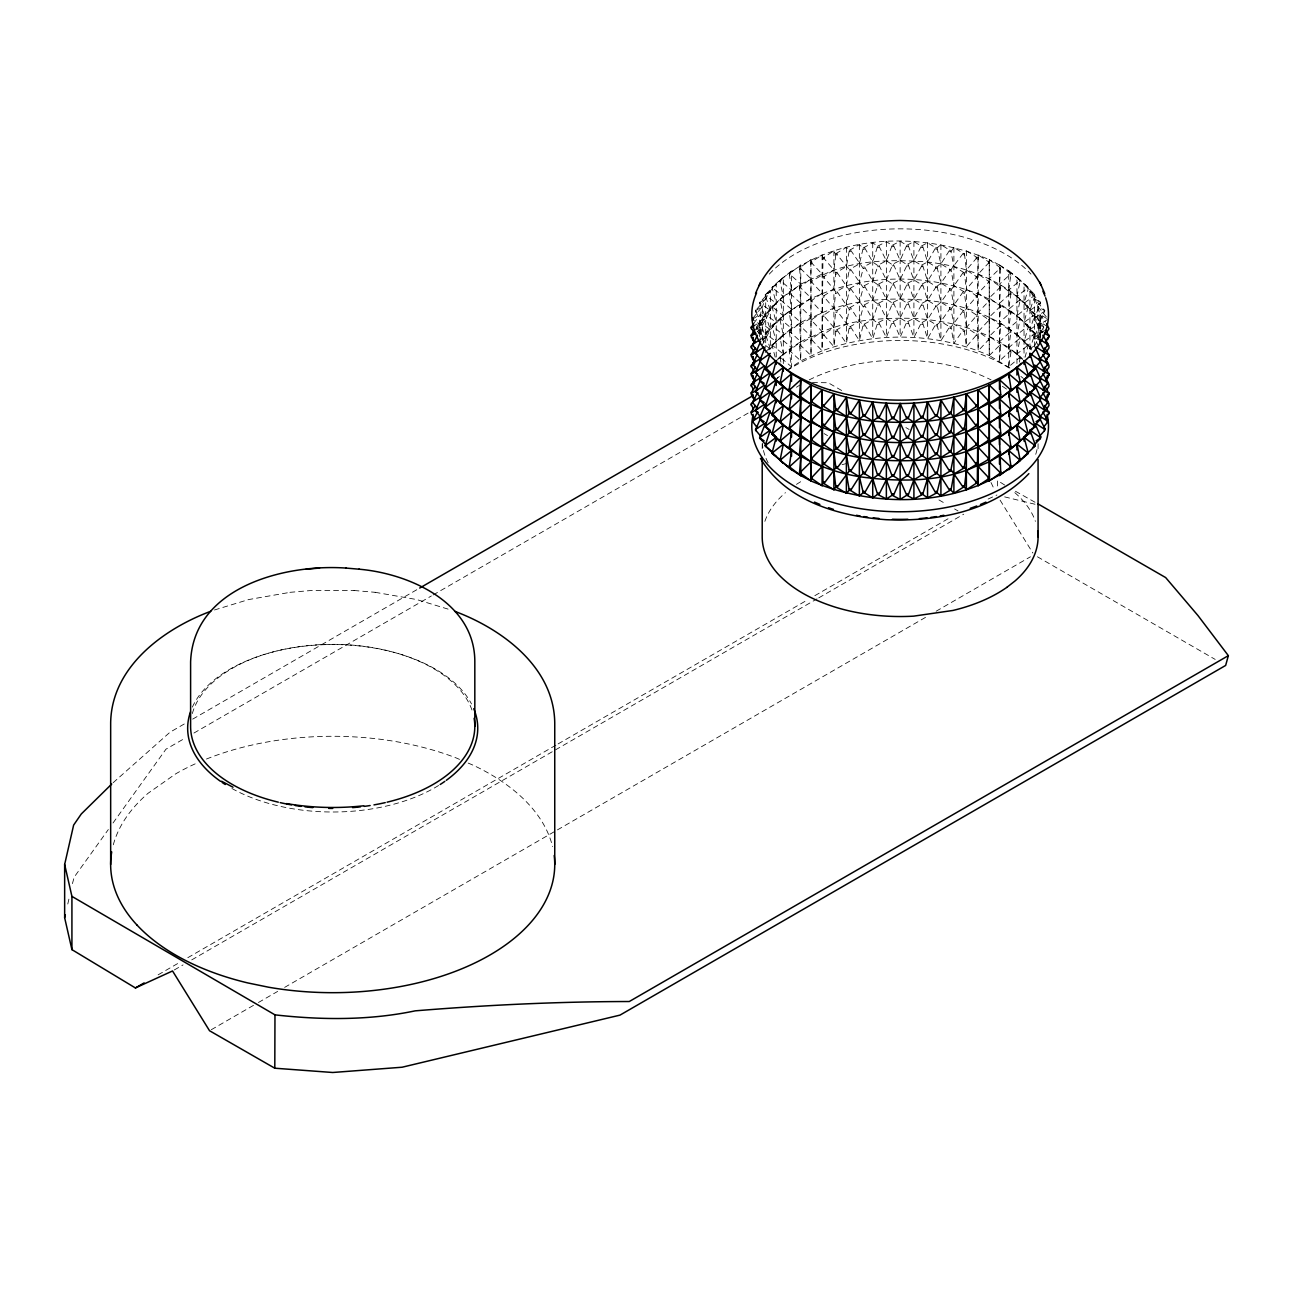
<?xml version="1.0" encoding="UTF-8"?>
<svg xmlns="http://www.w3.org/2000/svg" width="1293" height="1293" viewBox="0 0 1293 1293"><rect width="100%" height="100%" fill="white"/><g stroke="black" fill="none" stroke-linecap="round" stroke-linejoin="round"><path stroke-width="0.75" stroke-dasharray="5 3.75" d="M783.316 363.608L783.316 277.268L765.149 294.852L770.337 310.482L762.353 325.707L759.654 341.53L759.621 321.844L776.236 303.289L771.986 287.385C828.619 233.225 919.953 229.976 989.258 259.634L989.258 355.575L1011.482 368.941M997.388 485.99L997.663 480.576L1006.762 486.362M1022.262 358.727C993.234 331.525 952.682 320.939 913.909 318.369C875.28 317.415 832.821 320.793 800.593 344.003L800.593 345.344L811.018 355.575L810.824 262.414L822.089 254.899L822.946 257.679L822.089 350.823L800.803 360.909L788.795 368.941M810.824 262.414L811.018 259.634L799.559 267.796L800.803 284.169L799.559 286.981L800.803 303.354L799.559 306.166L800.803 322.539L799.559 325.351L800.803 341.724L799.559 345.877L800.803 360.909L790.217 351.276L790.217 349.934L800.803 341.724L811.018 336.39L800.593 326.159L800.593 324.818C836.862 299.394 884.638 296.76 927.55 300.348C964.546 304.566 1001.865 317.771 1028.291 344.94L1025.107 357.207M1040.186 340.269L1024.04 322.474L1028.291 306.57C1001.865 279.401 964.546 266.196 927.55 261.978C888.808 259.069 845.525 259.505 811.939 281.114L811.939 282.456L822.089 293.269L811.939 300.299L811.939 301.641L822.089 312.453L811.939 319.484L811.939 320.826L822.089 331.638L811.939 338.669L811.939 340.011L822.089 350.823C875.603 331.38 937.086 332.269 989.258 355.575L989.258 259.634L999.473 264.984L1000.717 267.796L999.473 284.169L1000.717 286.981L999.473 303.354L1000.717 306.166L999.473 322.539L1000.717 325.351L999.473 341.724L1000.717 345.877L999.473 360.909L1010.059 351.276L1010.059 349.934L999.473 341.724L1010.059 332.091L1010.059 330.749L999.473 322.539L1010.059 312.906L1010.059 311.565C943.13 264.467 832.11 267.974 771.986 325.755L776.236 341.659L770.337 348.851L765.149 352.407M776.236 357.013L776.236 284.104C760.397 299.992 754.272 325.755 765.698 345.877M835.811 255.012L833.904 269.995L835.811 272.855L833.904 289.179L835.811 292.04L833.904 308.364L835.811 311.225L833.904 327.549L835.811 331.751L833.904 346.734L824.142 335.356L824.142 334.014L833.904 327.549L824.142 316.171L824.142 314.829L833.904 308.364L824.142 296.986L824.142 295.644L833.904 289.179L824.142 277.801L824.142 276.46L833.904 269.995L824.142 258.616L824.142 257.275L833.904 250.81L835.811 255.012L837.072 254.673L849.291 269.591L846.382 285.769L835.811 292.04M999.473 264.984L1008.734 270.883L1010.997 273.793L1008.734 290.068L1010.997 292.978L1008.734 309.253L1010.997 312.163L1008.734 328.438L1010.997 331.347L1008.734 347.623L1010.997 351.874L1008.734 366.808L1019.401 357.773L1019.401 356.432L1008.734 347.623L1019.401 338.588L1019.401 337.247L1008.734 328.438L1019.401 319.403L1019.401 318.062L999.473 303.354L1010.059 293.721L1010.059 292.38L999.473 284.169L1010.059 274.536L1010.059 273.195L999.473 264.984L999.473 360.909M835.811 253.67L846.382 247.399L849.291 250.406L846.382 266.584L835.811 272.855M837.072 272.516L849.291 290.117L846.382 304.954L835.811 311.225M837.072 291.701L849.291 309.302L846.382 324.139L835.811 330.41M837.072 330.071L846.382 343.34L849.291 327.145L837.072 310.886M1008.734 366.808L1008.734 270.883L1020.225 280.339L1016.945 296.469L1035.127 314.037L1029.939 329.667L1037.923 344.892M1016.945 363.608L1016.945 277.268L1027.579 286.69L1027.579 288.032L1016.945 296.469L1020.225 299.523L1016.945 315.654L1035.127 333.222L1029.939 348.851L1033.834 351.518M1008.734 270.883L1019.401 279.692L1019.401 281.034L1008.734 290.068L1019.401 298.877L1019.401 300.218L1008.734 309.253L1020.225 318.708L1016.945 334.839L1034.529 351.68M1027.579 305.875L1027.579 307.217L1016.945 315.654L1027.579 325.06L1027.579 326.402L1016.945 334.839L1020.225 337.909L1016.945 354.023L1022.618 359.486M1019.401 362.121L1020.225 357.094L1016.945 354.023L1027.579 345.587L1027.579 344.245M67.786 904.017L69.353 897.132M72.424 883.62L74.202 877.107L108.321 829.54M849.291 250.406L859.36 244.716L863.255 247.917L859.36 263.901L849.291 269.591M850.6 250.131L863.255 268.443L859.36 283.086L849.291 288.775M850.6 269.316L863.255 287.628L859.36 302.271L849.291 307.96M850.6 288.501L863.255 306.813L859.36 321.472L849.291 327.145M850.6 326.887L859.36 340.657L863.255 324.656L859.36 321.472L850.6 307.686M1027.579 286.69L1028.291 288.727L1024.04 303.289L1040.655 321.844L1040.623 337.683M1027.579 325.06L1028.291 327.097L1024.04 341.659L1029.939 348.851L1035.79 344.714M988.337 261.929L988.337 263.271L978.187 274.084L988.337 281.114L988.337 282.456L978.187 293.269L988.337 300.299L988.337 301.641L978.187 312.453L988.337 319.484L988.337 320.826L978.187 331.638L988.337 338.669L988.337 340.011L978.187 350.823C977.298 318.741 977.201 286.755 978.187 254.899L989.452 262.414M863.255 247.917L872.727 242.777L877.591 246.236L872.727 261.978L863.255 267.101M864.613 247.723L872.727 261.978L877.591 265.421L877.591 266.762L872.727 281.163L863.255 286.286M864.613 266.908L872.727 281.163L877.591 284.605L877.591 285.947L872.727 300.348L863.255 305.471M864.613 286.092L872.727 300.348L877.591 303.79L877.591 305.132L872.727 319.533L863.255 324.656M864.613 324.462L872.727 338.718L877.591 322.975L872.727 319.533L864.613 305.277M1016.945 277.268L1035.127 294.852L1029.939 310.482L1037.923 325.707L1040.623 341.53M877.591 246.236L886.368 241.613L892.122 245.363L886.368 260.798L877.591 265.421M878.965 246.106L886.368 260.798L892.122 264.548L892.122 265.889L886.368 279.983L877.591 284.605M878.965 265.291L886.368 279.983L892.122 283.733L892.122 285.074L886.368 299.168L877.591 303.79M878.965 284.476L886.368 299.168L892.122 302.918L892.122 304.259L886.368 318.369L877.591 322.975M878.965 322.862L886.368 337.554L892.122 322.102L886.368 318.369L878.965 303.677M762.353 344.892L770.337 329.667L783.316 315.654L780.051 299.523L800.803 284.169L822.089 274.084L811.939 263.271L811.939 261.929M1034.578 345.877C1046.005 325.755 1039.879 299.992 1024.04 284.104L1024.04 357.013M757.601 331.558L762.353 325.707L755.435 310.756L765.698 298.796L765.698 346.766M755.435 312.098L755.775 309.964M1029.939 348.851L1029.939 291.297L1040.655 302.659L1034.578 317.981L1044.502 329.149M799.559 267.796L800.787 264.984L789.28 273.793L791.542 290.068L789.28 292.978L791.542 309.253L789.28 312.163L791.542 328.438L789.28 331.347L791.542 347.623L789.28 351.874L791.542 366.808L780.875 357.773L780.875 356.432L791.542 347.623L800.803 341.724L790.217 332.091L790.217 330.749L800.803 322.539L811.018 317.189L800.593 306.958L800.593 305.633L811.018 298.004L800.593 287.773L800.593 286.432L811.018 278.819L800.593 268.588L800.593 267.247M892.122 245.363L900.138 241.225L906.749 245.331L900.138 260.41L892.122 264.548M893.528 245.331L900.138 260.41L906.749 264.515L906.749 265.857L900.138 279.595L892.122 283.733M893.528 264.515L900.138 279.595L906.749 283.7L906.749 285.042L900.138 298.78L892.122 302.918M893.528 283.7L900.138 298.78L906.749 302.885L906.749 304.227L900.138 317.965L892.122 322.102M893.528 322.07L900.138 337.166L906.749 322.07L900.138 317.965L893.528 302.885M1034.578 346.75L1034.578 298.796L1044.841 310.756L1037.923 325.707L1042.675 331.558M906.749 245.331L913.909 241.613L921.311 246.106L913.909 260.798L906.749 264.515M908.155 245.363L913.909 260.798L921.311 265.291L921.311 266.633L913.909 279.983L906.749 283.7M908.155 264.548L913.909 279.983L921.311 284.476L921.311 285.818L913.909 299.168L906.749 302.885M908.155 283.733L913.909 299.168L921.311 303.677L921.311 305.019L913.909 318.369L906.749 322.07M908.155 322.102L913.909 337.554L921.311 322.862L913.909 318.369L908.155 302.918M758.409 333.594L760.332 330.281L757.342 332.156M1043.79 326.984L1039.96 333.578L1042.934 331.703M755.775 329.149L765.698 317.981L759.621 302.659L770.337 291.297L770.337 348.851L764.486 344.714M759.621 304L760.09 301.899M921.311 246.106L927.55 242.777L935.663 247.723L927.55 261.978L921.311 265.291M922.685 246.236L927.55 261.978L935.663 266.908L935.663 268.249L927.55 281.163L921.311 284.476M922.685 265.421L927.55 281.163L935.663 286.092L935.663 287.434L927.55 300.348L921.311 303.677M922.685 284.605L927.55 300.348L935.663 305.277L935.663 306.619L927.55 319.533L921.311 322.862M922.685 322.975L927.55 338.718L935.663 324.462L927.55 319.533L922.685 303.79M756.518 327.113L759.654 322.345L754.627 325.4M976.134 257.275L976.134 258.616L966.372 269.995L976.134 276.46L976.134 277.801L966.372 289.179L976.134 295.644L976.134 296.986L966.372 308.364L976.134 314.829L976.134 316.171L966.372 327.549L976.134 334.014L976.134 335.356L966.372 346.734L964.465 331.751L966.372 327.549L964.465 312.567L966.372 308.364L964.465 293.382L966.372 289.179L964.465 274.197L966.372 269.995L964.465 253.67L966.372 250.81L977.33 257.679M935.663 247.723L937.021 247.917L940.916 244.716L949.676 250.131L940.916 263.901L937.021 267.101L935.663 266.908M937.021 247.917L940.916 263.901L949.676 269.316L949.676 270.657L940.916 283.086L937.021 286.286L935.663 286.092M937.021 267.101L940.916 283.086L949.676 288.501L949.676 289.842L940.916 302.271L937.021 305.471L935.663 305.277M937.021 286.286L940.916 302.271L949.676 307.686L949.676 309.027L940.916 321.472L937.021 324.656L935.663 324.462M937.021 324.656L940.916 340.657L949.676 326.87L940.916 321.472L937.021 305.471M113.024 822.995L165.973 749.18L185.19 738.093M753.593 323.573L760.316 314.393L760.332 337.958M789.28 273.793L791.542 270.883L791.542 366.808M964.465 272.855L953.895 266.584L950.985 251.747L953.895 247.399L963.204 253.331L950.985 269.591L953.895 285.769L964.465 292.04M963.204 272.516L950.985 290.117L953.895 304.954L964.465 311.225M963.204 291.701L950.985 309.302L953.895 324.139L964.465 330.41M963.204 310.886L950.985 327.145L953.895 343.34L963.204 330.071M752.865 318.24L762.353 306.506L762.353 342.968M765.149 296.194L765.747 294.125M760.09 340.269L770.337 329.667L765.149 314.037L783.316 296.469L780.051 281.68L783.316 277.268M765.149 315.379L765.747 313.31M770.337 348.851L765.149 333.222L776.236 322.474L771.986 306.57L783.316 296.469L772.697 288.032L772.697 286.69M765.149 334.564L765.747 332.495M763.226 339.962L765.698 337.166L760.09 322.426L770.337 329.667L765.149 333.222M989.258 259.634L999.683 267.247L999.683 268.588L989.258 278.819L1000.717 286.981M999.683 286.432L999.683 287.773L989.258 298.004L1000.717 306.166M999.683 305.633L999.683 306.958L989.258 317.189L1000.717 325.351M999.683 324.818L999.683 326.159L989.258 336.39L1000.717 344.536M989.258 355.575L999.683 345.344L999.683 344.003M771.986 307.912L772.697 305.875M771.986 327.097L772.697 325.06M775.17 357.207L771.986 344.94L791.542 328.438L800.803 322.539L790.217 312.906L790.217 311.565L800.803 303.354L790.217 293.721L790.217 292.38L800.803 284.169L790.217 274.536L790.217 273.195M771.986 346.282L772.697 344.245M776.236 360.844L791.542 347.623L780.875 338.588L780.875 337.247L791.542 328.438L780.875 319.403L780.875 318.062L791.542 309.253L780.875 300.218L780.875 298.877L791.542 290.068L780.875 281.034L780.875 279.692L791.542 270.883M765.747 351.68L783.316 334.839L780.051 320.05L783.316 315.654L772.697 307.217M113.138 782.718L169.981 732.226L185.691 723.159M780.875 362.121L780.051 357.094L783.316 354.023L780.051 337.893L783.316 334.839L772.697 326.402M778.014 358.727L783.316 354.023L772.697 345.587M779.404 376.408L776.786 378.542A148.356 85.645 0 0 1 779.55 376.231M780.051 280.339L780.875 279.692M780.051 281.68L780.875 281.034M780.051 299.523L780.875 298.877M780.051 300.865L780.875 300.218M780.051 318.708L780.875 318.062M780.051 320.05L780.875 319.403M780.051 337.893L780.875 337.247M780.051 339.235L780.875 338.588M780.051 357.094L780.875 356.432M780.051 358.436L780.875 357.773M771.986 287.385L776.236 284.104M771.986 306.57L776.236 303.289L765.747 295.451M771.986 325.755L776.236 322.474L765.747 314.652M771.986 344.94L776.236 341.659L765.747 333.836M1034.529 294.125L1034.529 295.451L1024.04 303.289L1028.291 306.57M1034.529 313.31L1034.529 314.652L1024.04 322.474L1028.291 325.755M1034.529 332.495L1034.529 333.836L1024.04 341.659L1028.291 344.94M1040.186 301.899L1040.186 303.241L1029.939 310.482L1035.127 314.037M1040.186 321.084L1040.186 322.426L1029.939 329.667L1035.127 333.222M765.149 294.852L770.337 291.297M765.149 314.037L770.337 310.482L760.09 303.241M1044.502 309.964L1044.502 311.306L1034.578 317.981L1040.655 321.844M1044.502 330.491L1034.578 337.166L1037.067 339.962M1047.411 319.581L1037.923 325.707L1043.451 329.085M789.28 275.134L790.217 274.536M759.621 302.659L765.698 298.796M789.28 292.978L790.217 292.38M789.28 294.319L790.217 293.721M759.621 321.844L765.698 317.981L755.775 311.306M789.28 312.163L790.217 311.565M789.28 313.504L790.217 312.906M762.66 339.105L765.698 337.166L755.775 330.491M789.28 331.347L790.217 330.749M789.28 332.689L790.217 332.091M789.28 350.532L790.217 349.934M789.28 351.874L790.217 351.276M755.435 310.756L762.353 306.506M755.435 329.941L762.353 325.707L752.865 319.581M752.655 319.032L760.316 314.393M192.689 719.118L417.962 589.058M193.918 733.05L431.361 595.96M433.107 594.958L749.132 412.499M158.118 974.841L179.081 962.735M187.808 957.693L556.362 744.913M558.107 743.911L807.866 599.71M814.849 595.669L951.098 517.022M174.28 969.96L183.024 964.917M191.752 959.875L817.014 598.869M818.76 597.867L963.721 514.178M211.276 1029.729L256.693 1003.513M258.438 1002.495L277.656 991.408M284.638 987.383L925.659 617.294M936.132 611.233L1030.456 556.782M799.559 269.138L800.593 268.588M799.559 286.981L800.593 286.432M799.559 288.323L800.593 287.773M799.559 306.166L800.593 305.633M799.559 307.508L800.593 306.958M799.559 325.351L800.593 324.818M799.559 326.693L800.593 326.159M799.559 344.536L800.593 344.003M799.559 345.877L800.593 345.344M988.078 499.05L996.919 495.009M810.824 263.756L811.939 263.271M810.824 281.599L811.939 281.114M810.824 282.941L811.939 282.456M810.824 300.784L811.939 300.299M810.824 302.126L811.939 301.641M810.824 319.969L811.939 319.484M810.824 321.31L811.939 320.826M810.824 339.154L811.939 338.669M810.824 340.495L811.939 340.011M822.946 257.679L824.142 257.275M822.946 259.02L824.142 258.616M822.946 276.88L824.142 276.46M822.946 278.205L824.142 277.801M822.946 296.065L824.142 295.644M822.946 297.406L824.142 296.986M822.946 315.25L824.142 314.829M822.946 316.591L824.142 316.171M822.946 334.434L824.142 334.014M822.946 335.776L824.142 335.356M214.46 609.989L248.725 599.548L290.279 592.307M835.811 274.197L837.072 273.857M835.811 293.382L837.072 293.042M835.811 312.567L837.072 312.227M835.811 331.751L837.072 331.412M849.291 251.747L850.6 251.472M849.291 270.932L850.6 270.657M849.291 290.117L850.6 289.842M849.291 309.302L850.6 309.027M849.291 328.487L850.6 328.212M863.255 249.258L864.613 249.064M863.255 268.443L864.613 268.249M863.255 287.628L864.613 287.434M863.255 306.813L864.613 306.619M863.255 325.998L864.613 325.804M877.591 247.577L878.965 247.448M877.591 266.762L878.965 266.633M877.591 285.947L878.965 285.818M877.591 305.132L878.965 305.019M877.591 324.317L878.965 324.204M289.891 592.339L311.387 590.497L354.217 590.513M892.122 246.704L893.528 246.672M892.122 265.889L893.528 265.857M892.122 285.074L893.528 285.042M892.122 304.259L893.528 304.227M892.122 323.444L893.528 323.412M812.489 382.534L828.199 382.744L842.777 391.149M906.749 246.672L908.155 246.704M906.749 265.857L908.155 265.889M906.749 285.042L908.155 285.074M906.749 304.227L908.155 304.259M906.749 323.412L908.155 323.444M375.132 592.307L416.702 599.548L450.95 609.989M354.023 590.497L375.52 592.339M921.311 247.448L922.685 247.577M921.311 266.633L922.685 266.762M921.311 285.818L922.685 285.947M921.311 305.019L922.685 305.132M921.311 324.204L922.685 324.317M935.663 249.064L937.021 249.258M935.663 268.249L937.021 268.443M935.663 287.434L937.021 287.628M935.663 306.619L937.021 306.813M935.663 325.804L937.021 325.998M949.676 250.131L950.985 250.406M949.676 251.472L950.985 251.747M949.676 269.316L950.985 269.591M949.676 270.657L950.985 270.932M949.676 288.501L950.985 288.775M949.676 289.842L950.985 290.117M949.676 307.686L950.985 307.96M949.676 309.027L950.985 309.302M949.676 326.87L950.985 327.145M949.676 328.212L950.985 328.487M1004.645 496.884L1035.548 504.383M963.204 253.331L964.465 253.67M963.204 254.673L964.465 255.012M963.204 273.857L964.465 274.197M963.204 293.042L964.465 293.382M963.204 312.227L964.465 312.567M963.204 331.412L964.465 331.751M976.134 258.616L977.33 259.02M976.134 276.46L977.33 276.88M976.134 277.801L977.33 278.205M976.134 295.644L977.33 296.065M976.134 296.986L977.33 297.406M976.134 314.829L977.33 315.25M976.134 316.171L977.33 316.591M976.134 334.014L977.33 334.434M976.134 335.356L977.33 335.776M988.337 263.271L989.452 263.756M988.337 281.114L989.452 281.599M988.337 282.456L989.452 282.941M988.337 300.299L989.452 300.784M988.337 301.641L989.452 302.126M988.337 319.484L989.452 319.969M988.337 320.826L989.452 321.31M988.337 338.669L989.452 339.154M988.337 340.011L989.452 340.495M459.532 759.379L456.073 757.892A222.04 128.201 0 0 0 205.749 759.314M468.163 763.08L473.351 765.294A221.992 128.169 0 0 1 552.564 846.576M999.683 267.247L1000.717 267.796M999.683 268.588L1000.717 269.138M999.683 287.773L1000.717 288.323M999.683 306.958L1000.717 307.508M999.683 326.159L1000.717 326.693M999.683 345.344L1000.717 345.877M1015.409 491.227L1036.162 502.88M905.908 427.595L909.141 429.47M824.045 433.575L827.52 435.596M938.928 499.922L945.894 503.931M954.606 508.957L958.081 510.977M1037.439 556.782L1215.194 659.414M1039.96 337.958L1039.96 314.393L1047.621 319.032M1047.314 326.418L1040.623 322.345L1043.758 327.113M1037.923 337.214L1037.923 306.506L1044.841 310.756M1042.934 332.156L1039.96 330.281L1041.867 333.594M1034.578 298.796L1040.655 302.659M1040.655 341.029L1034.578 337.166L1040.186 322.426M1010.059 273.195L1010.997 273.793M1010.059 274.536L1010.997 275.134M1010.059 292.38L1010.997 292.978M1010.059 293.721L1010.997 294.319M1010.059 311.565L1010.997 312.163M1010.059 312.906L1010.997 313.504M1010.059 330.749L1010.997 331.347M1010.059 332.091L1010.997 332.689M1010.059 349.934L1010.997 350.532M1010.059 351.276L1010.997 351.874M1029.939 291.297L1035.127 294.852M1024.04 284.104L1028.291 287.385M1019.401 279.692L1020.225 280.339M1019.401 281.034L1020.225 281.68M1019.401 298.877L1020.225 299.523M1019.401 300.218L1020.225 300.865M1019.401 318.062L1020.225 318.708M1019.401 319.403L1020.225 320.05M1019.401 337.247L1020.225 337.909M1019.401 338.588L1020.225 339.235M1019.401 356.432L1020.225 357.094M1019.401 357.773L1020.225 358.436M1020.872 376.408L1023.49 378.542M1037.923 306.506L1046.231 316.769M1039.96 314.393L1045.552 322.038M1000.087 500.132L1032.881 553.065M756.486 326.984L760.316 333.578M991.004 482.483L994.382 489.643M1038.069 443.709L1038.069 451.645M978.187 254.899L978.187 350.823M966.372 250.81L966.372 346.734M953.895 247.399L953.895 343.34M940.916 244.716L940.916 340.657M927.55 242.777L927.55 338.718M913.909 241.613L913.909 337.554M900.138 241.225L900.138 337.166M886.368 241.613L886.368 337.554M872.727 242.777L872.727 338.718M859.36 244.716L859.36 340.657M846.382 247.399L846.382 343.34M837.072 253.331L837.072 254.673M833.904 250.81L833.904 346.734M822.089 254.899L822.089 350.823M811.018 259.634L811.018 355.575M800.787 264.984L800.803 360.909M762.207 443.709L762.207 451.645M1037.018 449.495A137.915 79.633 0 0 1 1035.402 455.281M768.155 462.862A137.915 79.633 0 0 1 766.022 458.336M764.858 455.281A137.915 79.633 0 0 1 763.242 449.495M762.87 447.556A137.915 79.633 0 0 1 762.385 443.661M796.44 387.253A137.915 79.633 0 0 1 801.03 384.377M809.208 379.883A137.915 79.633 0 0 1 991.068 379.883M1002.334 386.284A137.915 79.633 0 0 1 1006.746 389.241M764.874 521.354A137.915 79.633 0 0 1 785.465 492.649M796.44 484.39A137.915 79.633 0 0 1 802.614 480.576M842.05 464.672A137.915 79.633 0 0 1 847.368 463.314M1014.811 492.649A137.915 79.633 0 0 1 1035.402 521.354M787.017 370.703A148.356 85.645 0 0 1 1010.059 368.602M769.303 274.116A148.356 85.645 0 0 1 900.138 228.845A148.356 85.645 0 0 1 1030.974 274.116M113.299 844.798A222.04 128.201 0 0 1 148.081 793.272L175.703 773.844A222.04 128.201 0 0 1 196.956 763.048M438.569 785.497A145.042 83.738 0 0 1 231.835 788.439M192.366 707.109A145.042 83.738 0 0 1 329.86 644.544A145.042 83.738 0 0 1 471.509 703.958M192.35 713.542A142.117 82.057 0 0 1 329.925 644.35A142.117 82.057 0 0 1 472.09 710.374"/><path stroke-width="1.5" d="M1037.891 503.85L1165.656 577.567L1197.932 615.516L1228.35 655.648L1225.651 665.442L619.994 1015.118L402.091 1067.226L332.705 1072.495L274.795 1068.212L274.973 1014.86L71.923 896.388L64.65 864.484L73.636 825.079L81.297 813.96L111.748 784.027M1026.4 434.448L1024.04 437.325L1028.291 453.229C971.657 507.373 880.323 510.638 811.018 480.964L811.018 385.039L791.542 373.79L779.065 363.301M1025.349 378.51L1034.529 369.75L1034.529 368.408L1024.04 360.569L1028.291 375.132L1028.291 376.473L1024.04 379.754L1028.291 395.658C962.832 456.235 849.178 457.706 780.051 402.705L783.332 386.591L765.747 369.75L765.747 368.408L776.236 360.569L771.986 376.473C798.411 403.658 835.747 416.847 872.727 421.082C915.638 424.654 963.414 422.019 999.683 396.612L999.683 395.27L989.258 385.039L989.452 478.2L978.187 485.715L977.33 482.919L978.187 389.775C993.864 383.504 1009.17 375.342 1021.211 363.301M764.939 347.623L759.621 361.2L770.337 372.562L765.149 388.207L770.337 391.747L776.236 398.939L771.986 414.859C798.411 442.028 835.747 455.233 872.727 459.451C915.638 463.039 963.414 460.405 999.683 434.981L999.683 433.64L989.258 423.409L999.683 415.796L999.683 414.455L989.258 404.224L999.473 398.874L1010.059 390.664L1010.059 389.322L999.473 379.689L1000.717 394.721L999.473 398.874L1000.717 413.905L999.473 418.059L1000.717 433.107L999.473 437.244L1000.717 472.818L989.258 480.964L989.452 478.2M773.877 434.448L776.236 437.325L771.986 453.229L791.542 469.731L800.803 475.63L799.559 472.818L800.803 456.445L799.559 453.633L800.803 437.244L799.559 434.432L800.803 418.059L799.559 415.247L800.803 398.874L799.559 394.721L800.803 379.689L790.217 389.322L790.217 390.664L800.803 398.874L800.803 475.63L811.018 480.964L811.018 385.039C863.191 408.346 924.673 409.234 978.187 389.775L988.337 400.588L988.337 401.929L978.187 408.96L988.337 419.772L988.337 421.114L978.187 428.145L988.337 438.957L988.337 440.299L978.187 447.346L988.337 458.158L988.337 459.5C951.438 482.871 901.447 482.564 859.36 476.697C826.97 471.153 795.211 457.851 771.986 434.044L776.236 418.14L772.697 413.808M1045.859 330.297L1048.914 335.889L1044.437 333.093M1045.552 341.821L1048.979 336.422M1044.809 347.898L1048.914 355.074L1044.437 352.278M1045.552 361.006L1048.979 355.607M1044.809 367.083L1048.914 374.259L1044.437 371.463M1045.552 380.19L1048.979 374.792M1044.809 386.268L1048.914 393.444L1044.437 390.648M1045.552 399.375L1048.979 393.977M1044.809 405.452L1048.914 412.629L1044.437 409.833M1045.552 418.56L1048.979 413.162M754.417 333.562L751.362 327.969M753.593 323.573L751.298 327.436L754.627 325.4M754.417 352.747L751.362 347.171M751.298 346.621L754.724 341.223M754.417 371.931L751.362 366.355M754.724 360.424L751.298 365.822L754.627 363.769M753.383 389.532L751.362 385.54M754.724 379.609L751.298 385.007L754.627 382.954M751.298 404.192L754.724 398.794M753.383 408.717L751.362 404.725M976.134 464.155L964.465 448.558L966.372 432.25L976.134 425.785L964.465 410.188L966.372 393.864L976.134 405.259L976.134 406.584L966.372 413.065L964.465 428.031L966.372 432.25L976.134 443.628L976.134 444.97L966.372 451.435L964.465 466.417L966.372 470.62L976.134 481.998L976.134 483.34L966.372 489.805L964.465 486.944L966.372 470.62L977.33 463.734M791.542 417.93L791.542 412.16L789.28 409.251L791.542 392.975L789.28 388.724L791.542 373.79L780.875 382.825L780.875 384.166L791.542 392.975L791.542 398.729M791.542 437.115L791.542 431.345L789.28 428.436L791.542 412.16L780.051 402.705M791.542 456.3L791.542 450.546L789.28 447.637L791.542 431.345L780.051 421.89L783.332 405.776L765.149 388.207M766.49 426.14L760.09 419.514L760.09 418.172L770.337 410.932L765.149 426.577L783.332 444.146L780.051 460.26L791.542 469.731L789.28 466.821L791.542 450.546L780.051 441.075L783.332 424.961L765.149 407.392L770.337 391.747L760.09 398.987L760.09 400.329L766.49 406.956M963.204 468.098L950.985 451.823L953.895 435.644L963.204 429.729L950.985 413.453L953.895 397.274L963.204 409.202L963.204 410.527L953.895 416.459L950.985 431.296L963.204 447.572L963.204 448.913L953.895 454.829L950.985 469.682L963.204 487.283L953.895 493.215L950.985 490.209L953.895 474.014L964.465 467.743M772.697 415.538L772.697 414.196L783.332 405.776L772.697 396.353L772.697 395.012L783.332 386.591L780.051 383.52L783.332 367.406L772.697 375.827L772.697 377.168M274.795 1068.212L209.531 1030.731L172.535 970.962L135.409 987.949L71.923 949.628L64.65 917.739L65.329 914.798M752.655 339.558L752.865 337.425L752.655 339.558L754.579 342.871M752.655 358.759L752.865 356.609L752.655 358.759L754.579 362.056M752.655 377.944L752.865 375.794L752.655 377.944L754.579 381.241M752.655 397.129L752.865 394.979L752.655 397.129L754.579 400.426M1042.675 351.486L1047.411 345.619L1047.621 343.485L1042.821 335.243M1047.411 345.619L1047.621 343.485M1042.675 370.671L1047.411 364.804L1047.621 362.67L1042.821 354.427M1047.411 364.804L1047.621 362.67M1042.675 389.856L1047.411 383.989L1047.621 381.855L1042.821 373.612M1047.411 383.989L1047.621 381.855M1043.855 407.586L1047.411 403.19L1047.621 401.04L1042.821 392.797M1047.411 403.19L1047.621 401.04M1043.855 426.771L1047.411 422.375L1047.621 420.225L1042.821 411.982M1047.411 422.375L1047.621 420.225M937.021 492.698L940.916 476.697L949.676 471.282L940.916 457.512L937.021 454.312L940.916 438.327L949.676 432.913L940.916 419.142L937.021 415.942L940.916 399.957L949.676 413.728L940.916 419.142L937.021 435.127L940.916 438.327L949.676 452.097L940.916 457.512L937.021 473.513L940.916 476.697L949.676 490.467L940.916 495.882L937.021 492.698L927.55 497.821L922.685 494.379L913.909 498.985L906.749 495.284L900.138 499.389L892.138 495.251L886.368 498.985L877.591 494.379L872.727 497.821L864.613 492.892L863.255 492.698L859.36 495.882L850.6 490.483L849.291 490.209L846.382 493.215L835.811 486.944L833.904 489.805L822.946 482.919L822.089 389.775L811.939 400.588L811.939 401.929L822.089 408.96L811.939 419.772L811.939 421.114L822.089 428.145L811.939 438.957L811.939 440.299L822.089 447.346L811.939 458.158L811.939 459.5L822.089 466.531L811.939 477.343L811.939 478.685L822.089 485.715L822.946 482.919M772.697 396.353L771.986 394.317L776.236 379.754L770.337 372.562L765.149 369.022L769.691 355.171M922.685 494.379L927.55 478.636L935.663 473.707L927.55 459.451L922.685 456.009L927.55 440.266L935.663 435.321L927.55 421.082L922.685 417.639L927.55 401.897L935.663 416.136L927.55 421.082L922.685 436.824L927.55 440.266L935.663 454.522L927.55 459.451L922.685 475.194L927.55 478.636L935.663 492.892M780.051 460.26L783.332 463.33L765.149 445.762L769.691 431.91M908.155 495.251L913.909 479.8L921.311 475.307L913.909 460.615L908.155 456.865L913.909 441.43L921.311 436.937L913.909 422.245L908.155 418.496L913.909 403.06L921.311 417.752L913.909 422.245L908.155 437.68L913.909 441.43L921.311 456.122L913.909 460.615L908.155 476.05L913.909 479.8L921.311 494.492M755.516 293.592C777.772 237.799 845.897 221.265 900.138 220.505C952.052 221.41 1014.876 235.827 1041.237 285.494M766.49 387.771L759.621 380.384L764.939 366.824M760.09 400.329L759.621 398.228L764.939 386.009M760.09 419.514L759.621 417.413L765.698 403.448L765.698 407.279M766.49 445.342L759.621 437.939L765.698 422.633M1039.54 359.486L1044.502 353.894L1044.841 351.777L1039.653 341.562M1044.502 353.894L1044.841 351.777M1039.54 378.671L1044.502 373.079L1044.841 370.962L1038.796 359.05M1044.502 373.079L1044.841 370.962M1039.54 397.856L1044.502 392.264L1044.841 390.147L1040.526 381.645M1044.502 392.264L1044.841 390.147M1039.54 417.041L1044.502 411.449L1044.841 409.331L1040.526 400.83M1044.502 411.449L1044.841 409.331M1039.54 436.226L1044.502 430.634L1044.841 428.516L1039.653 418.302M1044.502 430.634L1044.841 428.516M759.039 285.494L760.462 282.23M1000.717 472.818L999.473 475.63L1010.997 466.821L1008.734 450.546L1010.997 447.637L1008.734 431.361L1010.997 428.436L1008.734 412.16L1010.997 409.251L1008.734 392.975L1010.997 388.724L1008.734 373.79L1019.401 382.825L1019.401 384.166L999.473 398.874L999.473 408.475M893.528 495.284L900.138 480.188L906.749 476.099L900.138 461.003L893.528 456.914L900.138 441.818L906.749 437.729L900.138 422.633L893.528 418.544L900.138 403.448L906.749 418.544L900.138 422.633L893.528 437.729L900.138 441.818L906.749 456.914L900.138 461.003L893.528 476.099L900.138 480.188L906.749 495.284M760.737 359.486L755.435 353.118L760.623 341.562M760.737 378.671L755.435 372.303L760.623 360.747M760.737 397.856L755.435 391.488L760.623 379.932M760.737 417.041L755.435 410.673L760.623 399.117M760.737 436.226L755.435 429.858L760.623 418.318M878.965 494.492L886.368 479.8L892.138 476.05L886.368 460.615L878.965 456.122L886.368 441.43L892.138 437.68L886.368 422.245L878.965 417.752L886.368 403.06L892.138 418.496L886.368 422.245L878.965 436.937L886.368 441.43L892.138 456.865L886.368 460.615L878.965 475.307L886.368 479.8L892.138 495.251M757.601 351.486L752.655 344.827L757.456 335.243M757.601 370.671L752.655 364.012L757.456 354.427M757.601 389.856L752.655 383.197L757.456 373.612M757.601 409.041L752.655 402.382L757.456 392.797M757.601 428.225L752.655 421.566L757.456 411.982M1045.698 362.056L1047.621 357.418M1045.698 381.241L1047.621 377.944L1047.411 375.794L1047.621 377.944M1045.698 400.426L1047.621 397.129L1047.411 394.979L1047.621 397.129M1027.579 375.439L1040.186 361.959L1040.655 359.858L1035.337 347.623M1040.186 361.959L1040.655 359.858M1033.786 387.771L1040.186 381.144L1040.655 379.043L1035.337 366.824M1040.186 381.144L1040.655 379.043M1033.786 406.956L1040.186 400.329L1040.655 398.228L1035.337 386.009M1040.186 400.329L1040.655 398.228M1033.786 426.14L1040.186 419.514L1040.655 417.413L1035.337 405.194M1040.186 419.514L1040.655 417.413M1033.786 445.342L1040.186 438.699L1040.655 436.614L1035.337 424.379M1040.186 438.699L1040.655 436.614M864.613 492.892L872.727 478.636L877.591 475.194L872.727 459.451L864.613 454.522L872.727 440.266L877.591 436.824L872.727 421.082L864.613 416.136L872.727 401.897L877.591 417.639L872.727 421.082L864.613 435.321L872.727 440.266L877.591 456.009L872.727 459.451L864.613 473.707L872.727 478.636L877.591 494.379M754.724 341.821L751.362 337.231L751.298 335.081L754.417 330.297M754.724 361.006L751.362 356.415L751.298 354.266L755.468 347.898M754.724 380.19L751.362 375.6L751.298 373.451L755.468 367.083M754.724 399.375L751.362 394.785L751.298 392.636L755.468 386.268M754.724 418.56L751.362 413.97L751.298 411.82L755.468 405.452M1046.894 331.962L1048.979 328.778L1046.684 323.573M1046.894 351.163L1048.979 347.979L1048.914 345.829L1045.552 341.223M1046.894 370.348L1048.979 367.164L1048.914 365.014L1045.552 360.424M1046.894 389.532L1048.979 386.348L1048.914 384.199L1045.552 379.609M1046.894 408.717L1048.979 405.533L1048.914 403.384L1045.552 398.794M824.142 483.34L835.811 467.743L833.904 451.435L824.142 444.97L835.811 429.373L833.904 413.065L824.142 406.584L824.142 405.242L833.904 393.864L835.811 410.188L824.142 425.785L833.904 432.25L835.811 448.558L824.142 464.155L833.904 470.62L835.811 486.944M850.6 490.483L859.36 476.697L863.255 473.513L859.36 457.512L850.6 452.097L859.36 438.327L863.255 435.127L859.36 419.142L850.6 413.728L859.36 399.957L863.255 415.942L859.36 419.142L850.6 432.913L859.36 438.327L863.255 454.312L859.36 457.512L850.6 471.282L859.36 476.697L863.255 492.698M837.072 487.283L849.291 471.024L846.382 454.829L837.072 448.913L849.291 432.638L846.382 416.459L837.072 410.544L846.382 397.274L849.291 413.453L837.072 429.729L846.382 435.644L849.291 451.839L837.072 468.098L846.382 474.014L849.291 490.209M1010.997 466.821L1008.734 469.731L1020.225 460.26L1016.945 444.146L1035.127 426.577L1029.939 410.932L1040.186 418.172M1034.529 368.408L1029.939 353.377L1040.186 360.618M1034.529 369.75L1035.127 367.681M1027.579 394.624L1035.127 388.207L1029.939 372.562L1035.127 369.022M1025.349 397.694L1034.529 388.934L1035.127 386.866M1026.4 415.247C1016.524 427.272 1003.093 435.789 989.258 442.594L999.683 452.825L999.683 454.166L989.258 461.779L978.187 466.531L988.337 477.343L988.337 478.685M999.683 473.351L999.683 472.01L989.258 461.779L1008.734 450.546L1028.291 434.044L1024.04 418.14L1034.529 408.119L1035.127 406.05L1029.939 391.747L1040.186 398.987M1034.529 408.119L1035.127 406.05M1034.529 427.304L1035.127 425.235M1020.225 460.26L1016.945 463.33L1034.529 446.489L1035.127 444.42L1029.939 430.116L1040.186 437.373M1034.529 446.489L1035.127 444.42M1028.872 473.642C992.83 511.592 936.633 521.774 886.303 519.705C839.496 516.36 785.885 501.361 760.462 458.369M811.018 480.964L800.593 473.351L800.593 472.01L811.018 461.779L800.593 454.166L800.593 452.825L811.018 442.594L800.593 434.981L800.593 433.64L811.018 423.409L800.593 415.796L800.593 414.455L811.018 404.224L800.593 396.612L800.593 395.27L811.018 385.039M1008.734 396.822L1008.734 392.975L1027.579 377.168L1028.291 375.132M1016.945 392.345L1016.945 386.591L1022.618 381.128M1027.579 396.353L1028.291 394.317M1016.945 411.53L1016.945 405.776L1028.291 395.658M1016.945 430.714L1016.945 424.961L1027.579 415.538L1028.291 413.518L1024.04 398.939L1034.529 406.778M1027.579 415.538L1028.291 413.518M1027.579 434.723L1028.291 432.702M1027.579 453.924L1028.291 451.887M1016.945 449.899L1016.945 444.146L1020.225 441.075L1016.945 424.961L1020.225 421.89L1016.945 405.776L1020.225 402.705L1016.945 386.591L1020.225 382.178L1016.945 367.406L1027.579 375.827M800.803 475.63L790.217 467.419L790.217 466.078L800.803 456.445L790.217 448.235L790.217 446.893L800.803 437.244L790.217 429.034L790.217 427.692L800.803 418.059L790.217 409.849L790.217 408.507L800.803 398.874M780.875 403.351L780.875 402.01L791.542 392.975M780.875 422.536L780.875 421.195L791.542 412.16M780.875 441.721L780.875 440.38L791.542 431.345M780.875 460.922L780.875 459.581L791.542 450.546M1008.734 416.007L1008.734 412.16L1020.225 402.705M1008.734 435.191L1008.734 431.361L1020.225 421.89M1008.734 454.376L1008.734 450.546L1020.225 441.075M772.697 434.723L772.697 433.397L783.332 424.961L780.051 421.89M772.697 453.924L772.697 452.582L783.332 444.146L780.051 441.075M1019.401 382.825L1020.225 382.178M1019.401 384.166L1020.225 383.52M1019.401 403.351L1020.225 401.363M1019.401 422.536L1020.225 420.548M1019.401 441.721L1020.225 439.733M1019.401 460.906L1020.225 458.918M1006.762 587.41L1014.827 581.123A137.931 79.633 0 0 0 1037.697 531.035M999.473 427.66L999.473 418.059L1010.997 409.251M999.473 444.921L999.473 437.244L1010.997 428.436M999.473 464.106L999.473 456.445L1010.997 447.637M1028.291 414.859L1024.04 418.14L1034.529 425.963M1024.04 441.155L1024.04 437.325L1028.291 434.044M1024.04 456.51L1028.291 453.229M765.747 388.934L765.747 387.593L776.236 379.754L771.986 376.473M765.747 408.119L765.747 406.778L776.236 398.939L771.986 395.658M765.747 427.304L765.747 425.963L776.236 418.14L771.986 414.859M765.747 446.489L765.747 445.148L776.236 437.325L771.986 434.044M760.09 361.959L760.09 360.618L770.337 353.377M760.09 381.144L760.09 379.803L770.337 372.562M760.09 438.715L760.09 437.373L770.337 430.116M1031.232 410.043L1035.127 407.392M1031.232 429.244L1035.127 426.577M1032.525 447.54L1035.127 445.762M755.775 353.894L755.775 352.553L764.05 346.993M755.775 373.079L755.775 371.738L764.05 366.178M755.775 392.264L755.775 390.922L764.05 385.362M755.775 411.449L755.775 410.107L764.05 404.547M755.775 430.634L755.775 429.292L764.05 423.748M752.865 345.619L752.865 344.277L759.185 340.204M752.865 364.804L752.865 363.462L760.769 358.371M752.865 383.989L752.865 382.647L760.769 377.556M752.865 403.19L752.865 401.848L760.769 396.741M752.865 422.375L752.865 421.033L760.769 415.926M1010.059 389.322L1010.997 388.724M1010.059 390.664L1010.997 390.066M1010.059 409.849L1010.997 407.909M1010.059 429.034L1010.997 427.094M1036.097 421.663L1040.655 418.754M1010.059 448.235L1010.997 446.295M1036.097 440.848L1040.655 437.955M1010.059 467.419L1010.997 465.48M755.839 333.093L751.362 335.889L751.298 335.081M757.342 351.34L751.362 355.074L751.298 354.266M755.839 371.463L751.362 374.259L751.298 373.451M755.839 390.648L751.362 393.444L751.298 392.636M755.839 409.833L751.362 412.629L751.298 411.82M419.708 588.04L753.269 395.48M135.409 987.949L144.153 982.906M1228.35 655.648L629.271 1001.525C557.8 1001.606 486.378 1005.033 415.166 1010.851C369.2 1020.5 321.537 1020.096 274.973 1014.86M999.683 395.27L1000.717 394.721M999.683 396.612L1000.717 396.062M999.683 414.455L1000.717 413.905M999.683 415.796L1000.717 415.247M999.683 433.64L1000.717 433.107M999.683 434.981L1000.717 434.448M999.683 452.825L1000.717 452.291M999.683 454.166L1000.717 453.633M999.683 472.01L1000.717 471.476M210.775 611.266C163.177 629.028 111.392 667.204 110.665 722.916L110.665 864.484M988.337 400.588L989.452 400.119M988.337 401.929L989.452 401.46M988.337 419.772L989.452 419.304M988.337 421.114L989.452 420.645M988.337 438.957L989.452 438.489M988.337 440.299L989.452 439.83M988.337 458.158L989.452 457.674M988.337 459.5L989.452 459.015M988.337 477.343L989.452 476.858M976.134 405.259L977.33 404.838M976.134 406.584L977.33 406.18M976.134 424.443L977.33 424.023M976.134 425.785L977.33 425.365M976.134 443.628L977.33 443.208M976.134 444.97L977.33 444.55M976.134 462.813L977.33 462.393M976.134 481.998L977.33 481.578M976.134 483.34L977.33 482.919M963.204 409.202L964.465 408.847M963.204 410.527L964.465 410.188M963.204 428.387L964.465 428.031M963.204 429.729L964.465 429.373M963.204 447.572L964.465 447.216M963.204 448.913L964.465 448.558M963.204 466.757L964.465 466.417M963.204 485.942L964.465 485.602M963.204 487.283L964.465 486.944M949.676 412.386L950.985 412.111M949.676 413.728L950.985 413.453M949.676 431.571L950.985 431.296M949.676 432.913L950.985 432.638M949.676 450.756L950.985 450.497M949.676 452.097L950.985 451.823M949.676 469.941L950.985 469.682M949.676 471.282L950.985 471.024M949.676 489.142L950.985 488.867M949.676 490.467L950.985 490.209M935.663 414.794L937.021 414.6M935.663 416.136L937.021 415.942M935.663 433.995L937.021 433.785M935.663 435.321L937.021 435.127M935.663 453.18L937.021 452.97M935.663 454.522L937.021 454.312M935.663 472.365L937.021 472.171M935.663 473.707L937.021 473.513M346.104 568.08C284.476 563.667 193.223 587.361 190.604 661.935L190.604 726.375A142.117 82.057 0 0 0 278.318 802.177M935.663 491.55L937.021 491.356M921.311 416.411L922.685 416.298M921.311 417.752L922.685 417.639M921.311 435.596L922.685 435.482M921.311 436.937L922.685 436.824M921.311 454.78L922.685 454.667M921.311 456.122L922.685 456.009M921.311 473.965L922.685 473.852M921.311 475.307L922.685 475.194M921.311 493.15L922.685 493.037M319.549 568.063L306.053 569.227M363.753 805.781C338.055 808.61 312.001 807.931 286.513 803.583M906.749 417.203L908.155 417.154M906.749 418.544L908.155 418.496M906.749 436.387L908.155 436.339M906.749 437.729L908.155 437.68M906.749 455.572L908.155 455.524M906.749 456.914L908.155 456.865M906.749 474.757L908.155 474.709M906.749 476.099L908.155 476.05M906.749 493.942L908.155 493.91M892.138 417.154L893.528 417.203M892.138 418.496L893.528 418.544M892.138 436.339L893.528 436.387M892.138 437.68L893.528 437.729M892.138 455.524L893.528 455.572M892.138 456.865L893.528 456.914M892.138 474.709L893.528 474.757M892.138 476.05L893.528 476.099M892.138 493.91L893.528 493.942M358.904 569.179C409.509 573.51 475.081 602.829 474.822 661.935L474.822 726.375M345.861 568.063L359.373 569.227M877.591 416.298L878.965 416.411M877.591 417.639L878.965 417.752M877.591 435.482L878.965 435.596M877.591 436.824L878.965 436.937M877.591 454.667L878.965 454.78M877.591 456.009L878.965 456.122M877.591 473.852L878.965 473.965M877.591 475.194L878.965 475.307M877.591 493.037L878.965 493.15M863.255 414.6L864.613 414.794M863.255 415.942L864.613 416.136M863.255 433.785L864.613 433.979M863.255 435.127L864.613 435.321M863.255 452.97L864.613 453.18M863.255 454.312L864.613 454.522M863.255 472.171L864.613 472.365M863.255 473.513L864.613 473.707M863.255 491.356L864.613 491.55M849.291 412.111L850.6 412.386M849.291 413.453L850.6 413.728M849.291 431.296L850.6 431.571M849.291 432.638L850.6 432.913M849.291 450.497L850.6 450.756M849.291 451.839L850.6 452.097M849.291 469.682L850.6 469.941M849.291 471.024L850.6 471.282M849.291 488.867L850.6 489.142M835.811 408.847L837.072 409.202M835.811 410.188L837.072 410.544M835.811 428.031L837.072 428.387M835.811 429.373L837.072 429.729M835.811 447.216L837.072 447.572M835.811 448.558L837.072 448.913M835.811 466.401L837.072 466.757M835.811 467.743L837.072 468.098M835.811 485.602L837.072 485.942M822.946 404.838L824.142 405.242M822.946 406.18L824.142 406.584M822.946 424.023L824.142 424.443M822.946 425.365L824.142 425.785M822.946 443.208L824.142 443.628M822.946 444.55L824.142 444.97M822.946 462.393L824.142 462.813M822.946 463.734L824.142 464.155M822.946 481.578L824.142 481.998M828.49 507.68L833.468 509.41M810.824 438.489L811.939 438.957M810.824 400.119L811.939 400.588M810.824 401.46L811.939 401.929M810.824 419.304L811.939 419.772M810.824 420.645L811.939 421.114M810.824 439.83L811.939 440.299M810.824 457.674L811.939 458.158M810.824 459.015L811.939 459.5M810.824 476.858L811.939 477.343M810.824 478.2L811.939 478.685M814.445 502.088L819.891 504.415M454.635 611.266C502.234 629.028 554.018 667.204 554.745 722.9L554.745 864.484M221.572 781.231L232.999 787.211M799.559 394.721L800.593 395.27M799.559 396.062L800.593 396.612M799.559 413.905L800.593 414.455M799.559 415.247L800.593 415.796M799.559 433.09L800.593 433.64M799.559 434.432L800.593 434.981M799.559 452.291L800.593 452.825M799.559 453.633L800.593 454.166M799.559 471.476L800.593 472.01M799.559 472.818L800.593 473.351M755.435 391.488L758.199 393.185M755.435 410.673L758.199 412.37M789.28 388.724L790.217 389.322M789.28 390.066L790.217 390.664M759.621 380.384L764.179 383.294M789.28 407.909L790.217 408.507M789.28 409.251L790.217 409.849M759.621 399.569L764.179 402.479M789.28 427.094L790.217 427.692M789.28 428.436L790.217 429.034M759.621 418.754L764.179 421.663M789.28 446.295L790.217 446.893M789.28 447.637L790.217 448.235M759.621 437.939L764.179 440.848M789.28 465.48L790.217 466.078M789.28 466.821L790.217 467.419M1039.507 339.186L1047.411 344.277M1039.507 358.371L1047.411 363.462M1039.507 377.556L1047.411 382.647M1039.507 396.741L1047.411 401.848M1039.507 415.926L1047.411 421.033M1036.226 346.993L1044.502 352.553M1034.578 365.062L1044.502 371.738M1034.578 384.263L1044.502 390.922M1036.226 404.547L1044.502 410.107M1036.226 423.748L1044.502 429.292M765.149 407.392L769.044 410.043M765.149 426.577L769.044 429.244M765.149 445.762L772.697 452.194M1040.186 379.803L1029.939 372.562L1029.939 376.408M1024.04 379.754L1034.529 387.593M1024.04 437.325L1034.529 445.148M771.986 453.229L776.236 456.51M780.051 382.178L780.875 382.825M780.051 383.52L780.875 384.166M780.051 401.363L780.875 402.01M780.051 420.548L780.875 421.195M780.051 439.733L780.875 440.38M780.051 458.918L780.875 459.581M1016.945 386.591L1027.579 395.012M1016.945 405.776L1027.579 414.196M1016.945 424.961L1027.579 433.397M1016.945 444.146L1027.579 452.582M1008.734 392.975L1019.401 402.01M1008.734 412.16L1019.401 421.195M1008.734 431.361L1019.401 440.38M1008.734 450.546L1019.401 459.581M999.473 398.874L1010.059 408.507M999.473 418.059L1010.059 427.708M999.473 437.244L1010.059 446.893M999.473 456.445L1010.059 466.078M1039.814 282.23L1044.76 293.592M1047.411 338.766L1047.621 339.558L1047.621 338.216M1048.979 335.081L1048.914 337.231M1048.979 354.266L1048.914 356.415M1048.979 373.451L1048.914 375.6M1048.979 392.636L1048.914 394.785M1048.979 411.82L1048.914 413.97M1038.069 459.581L1038.069 536.886M1029.939 353.377L1029.939 357.207M1029.939 391.747L1029.939 395.593M1029.939 410.932L1029.939 414.778M1029.939 430.116L1029.939 433.963M1024.04 360.569L1024.04 364.416M1016.945 367.406L1016.945 375.067M1008.734 373.79L1008.734 377.637M999.473 379.689L999.473 389.29M989.258 385.039L989.258 480.964M978.187 389.775L978.187 485.715M966.372 393.864L966.372 489.805M953.895 397.274L953.895 493.215M940.916 399.957L940.916 495.882M927.55 401.897L927.55 497.821M913.909 403.06L913.909 498.985M900.138 403.448L900.138 499.389M886.368 403.06L886.368 498.985M872.727 401.897L872.727 497.821M859.36 399.957L859.36 495.882M846.382 397.274L846.382 493.215M833.904 393.864L833.904 489.805M822.089 389.775L822.089 485.715M800.803 379.689L800.803 393.12M791.542 373.79L791.542 381.467M783.332 367.406L783.332 371.236M776.236 360.569L776.236 364.416M776.236 379.754L776.236 385.508M776.236 398.939L776.236 402.786M776.236 418.14L776.236 421.971M776.236 437.325L776.236 441.155M762.207 457.593L762.207 536.886A137.931 79.633 0 0 0 778.483 574.431C793.773 590.481 814.218 600.502 835.116 607.112A137.931 79.633 0 0 0 913.682 616.147L952.925 610.458A137.931 79.633 0 0 0 1006.762 587.41M751.362 326.644L751.298 328.778M751.362 345.829L751.298 347.962M751.362 365.014L751.298 367.164M751.362 384.199L751.298 386.348M751.362 403.384L751.298 405.533M71.923 896.388L71.923 949.628M64.65 864.484L64.65 917.739M136.88 924.915A223.414 128.977 0 0 0 175.703 955.139A222.089 128.217 0 0 0 247.739 982.922L268.508 987.205A222.412 128.411 0 0 0 354.476 992.07A223.285 128.912 0 0 0 417.687 982.922A221.992 128.169 0 0 0 554.196 855.513M985.88 502.12A137.915 79.633 0 0 1 980.466 504.48M976.765 505.967A137.915 79.633 0 0 1 970.219 508.343M943.858 515.277A137.915 79.633 0 0 1 940.173 515.955M936.455 516.57A137.915 79.633 0 0 1 930.831 517.378M927.049 517.846A137.915 79.633 0 0 1 919.42 518.606M907.88 519.253A137.915 79.633 0 0 1 892.412 519.253M878.949 518.445A137.915 79.633 0 0 1 873.228 517.846M867.571 517.135A137.915 79.633 0 0 1 863.821 516.57M860.104 515.955A137.915 79.633 0 0 1 856.419 515.277M1045.633 297.778A148.356 85.645 0 0 1 857.081 396.45A148.614 85.807 0 0 1 830.203 390.017M756.599 292.864A148.356 85.645 0 0 0 769.303 354.848A148.242 85.597 0 0 0 830.203 390.017M1042.918 291.232A148.356 85.645 0 0 1 1045.035 296.129M1047.088 414.39A148.356 85.645 0 0 1 857.081 508.084A148.614 85.807 0 0 1 830.203 501.652A148.242 85.597 0 0 1 769.319 466.498A148.356 85.645 0 0 1 753.189 414.39M136.864 924.915A222.089 128.217 0 0 1 111.715 851.909M473.739 708.709A145.042 83.738 0 0 1 446.311 780.309M444.824 781.376A145.042 83.738 0 0 1 440.17 784.495M225.241 784.495A145.042 83.738 0 0 1 222.105 782.427M220.586 781.376A145.042 83.738 0 0 1 190.459 711.91M474.127 718.342A142.117 82.057 0 0 1 387.092 802.177M385.249 802.614A142.117 82.057 0 0 1 373.968 804.892M370.137 805.539A142.117 82.057 0 0 1 364.335 806.363M360.44 806.848A142.117 82.057 0 0 1 352.569 807.624M332.705 808.432A142.117 82.057 0 0 1 328.729 808.4M312.841 807.624A142.117 82.057 0 0 1 304.986 806.848M301.091 806.379A142.117 82.057 0 0 1 295.273 805.539M291.458 804.892A142.117 82.057 0 0 1 280.161 802.614M752.865 318.24L752.655 320.373L752.865 318.24"/></g></svg>
